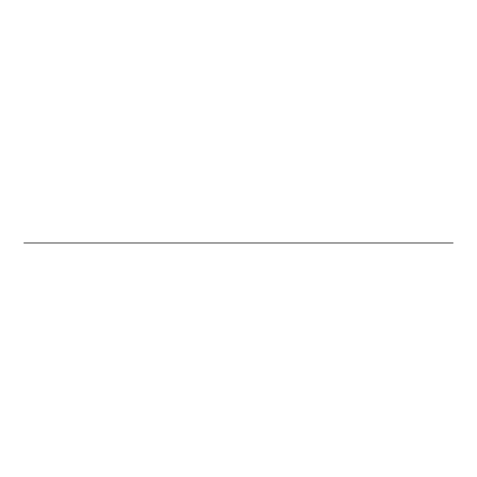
<?xml version="1.0" encoding="UTF-8"?>
<svg xmlns="http://www.w3.org/2000/svg" width="477" height="477" viewBox="0 0 477 477"><rect width="100%" height="100%" fill="white"/><g stroke="black" fill="none" stroke-linecap="round" stroke-linejoin="round"><path stroke-width="0.72" d="M23.85 242.984L453.15 242.984"/></g></svg>
